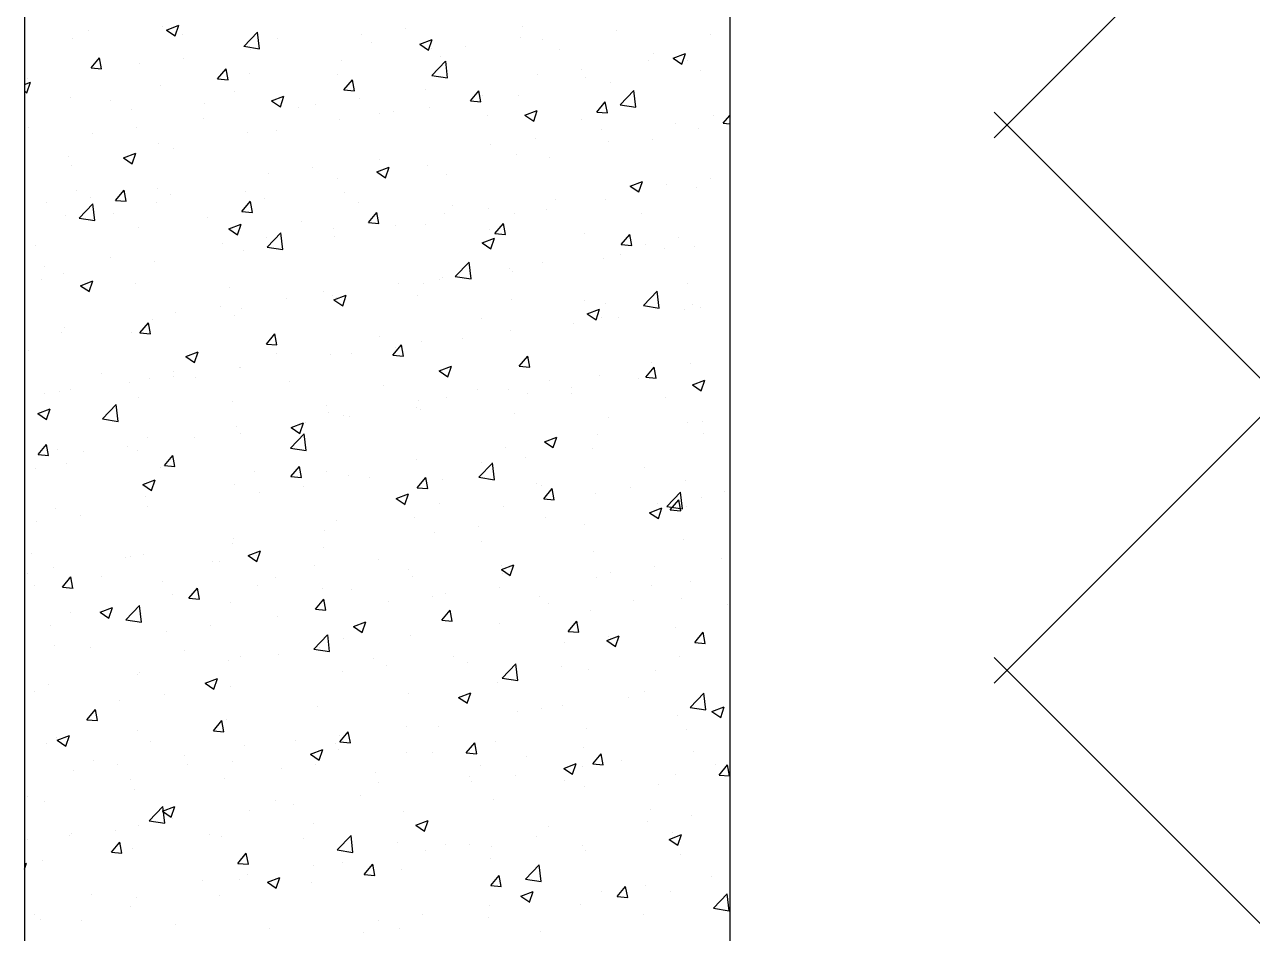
# Model space of a CAD drawing. Header units: millimetres. Extents: x 331487 to 517269, y 198509 to 399936.
# Drawn here: x 392220 to 392917, y 397883 to 398399 of the extents above; entities that cross this region are included whole.
import ezdxf

# ---------------------------------------------------------------- set-up
doc = ezdxf.new("R2010")
doc.units = ezdxf.units.MM
doc.header["$MEASUREMENT"] = 0
doc.linetypes.add('DASHED', pattern=[0.75, 0.5, -0.25])
doc.layers.add('9th_Sunk', color=251, linetype='DASHED', lineweight=5)
doc.layers.add('COLUMN', color=6, linetype='Continuous')

msp = doc.modelspace()

# ---------------------------------------------------------------- linework, layer by layer
at = {"layer": '9th_Sunk', "linetype": 'Continuous'}
for p, q in [((392770.13, 398334.29), (393972.32, 399536.48)), ((392770.13, 398024.93), (394169.55, 399424.34)), ((393086.79, 398032.23), (392770.13, 398348.89)), ((393550.83, 397258.83), (392770.13, 398039.53))]:
    msp.add_line(p, q, dxfattribs=at)
at = {"layer": 'COLUMN'}
for p, q in [((392220.13, 399936.48), (392220.13, 395451.48)), ((392620.13, 399536.48), (392620.13, 395051.48))]:
    msp.add_line(p, q, dxfattribs=at)
at = {"layer": 'COLUMN', "color": 2, "linetype": 'Continuous'}
for p, q in [((392300.56, 398395.46), (392307.57, 398398.14)), ((392305.54, 398392.1), (392307.56, 398398.14)), ((392256.61, 398395.4), (392256.61, 398395.4)), ((392298.59, 398397.41), (392298.59, 398397.41)), ((392300.56, 398395.46), (392305.54, 398392.1)), ((392309.99, 398393.15), (392309.99, 398393.15)), ((392344.5, 398386.19), (392352.29, 398394.31)), ((392353.41, 398384.83), (392352.31, 398394.33)), ((392411.21, 398392.81), (392411.21, 398392.81)), ((392436.25, 398396.11), (392436.25, 398396.11)), ((392501.67, 398391.47), (392501.67, 398391.47)), ((392502.43, 398397.56), (392502.43, 398397.56)), ((392555.82, 398395.3), (392555.82, 398395.3)), ((392609.2, 398393.05), (392609.2, 398393.05)), ((392247.24, 398390.37), (392247.24, 398390.37)), ((392344.52, 398386.21), (392353.41, 398384.83)), ((392348.06, 398384.5), (392348.06, 398384.5)), ((392363.37, 398390.89), (392363.37, 398390.89)), ((392416.75, 398388.64), (392416.75, 398388.64)), ((392444.28, 398387.45), (392451.28, 398390.14)), ((392444.28, 398387.45), (392449.25, 398384.09)), ((392449.25, 398384.09), (392451.28, 398390.13)), ((392451.16, 398385.06), (392451.16, 398385.06)), ((392470.14, 398386.38), (392470.14, 398386.38)), ((392514.2, 398390.33), (392514.2, 398390.33)), ((392257.86, 398374.03), (392262.68, 398379.77)), ((392263.84, 398373.5), (392262.68, 398379.77)), ((392310.19, 398379.51), (392310.19, 398379.51)), ((392399.82, 398378.02), (392399.82, 398378.02)), ((392451.23, 398369.64), (392459.01, 398377.76)), ((392455.88, 398380.32), (392455.88, 398380.32)), ((392460.13, 398368.28), (392459.03, 398377.77)), ((392523.52, 398384.13), (392523.52, 398384.13)), ((392573.88, 398378.25), (392573.88, 398378.25)), ((392576.9, 398381.87), (392576.9, 398381.87)), ((392587.99, 398379.44), (392594.99, 398382.13)), ((392587.99, 398379.44), (392592.96, 398376.08)), ((392592.96, 398376.08), (392594.99, 398382.12)), ((392596.48, 398378.39), (392596.48, 398378.39)), ((392257.86, 398374.03), (392263.84, 398373.51)), ((392285.15, 398376.22), (392285.15, 398376.22)), ((392329.59, 398367.75), (392334.41, 398373.5)), ((392335.56, 398367.22), (392334.41, 398373.49)), ((392347.88, 398370.53), (392347.88, 398370.53)), ((392397.56, 398370.31), (392397.56, 398370.31)), ((392536, 398373.27), (392536, 398373.27)), ((392603.74, 398372.72), (392603.74, 398372.72)), ((392220.13, 398364.58), (392223.54, 398365.89)), ((392221.51, 398359.85), (392223.54, 398365.89)), ((392222, 398367.9), (392222, 398367.9)), ((392297.37, 398364.12), (392297.37, 398364.12)), ((392329.59, 398367.75), (392335.57, 398367.23)), ((392401.32, 398361.48), (392406.14, 398367.22)), ((392407.29, 398360.95), (392406.13, 398367.22)), ((392451.24, 398369.66), (392460.13, 398368.28)), ((392510.97, 398369.97), (392510.97, 398369.97)), ((392538.16, 398368.38), (392538.16, 398368.38)), ((392552.4, 398365.67), (392552.4, 398365.67)), ((392220.13, 398360.78), (392221.52, 398359.85)), ((392246.03, 398357.08), (392246.03, 398357.08)), ((392339.24, 398360.3), (392339.24, 398360.3)), ((392360.25, 398355.19), (392367.26, 398357.88)), ((392365.23, 398351.84), (392367.25, 398357.88)), ((392401.32, 398361.48), (392407.29, 398360.95)), ((392409.94, 398356.67), (392409.94, 398356.67)), ((392447.81, 398361.66), (392447.81, 398361.66)), ((392473.04, 398355.2), (392477.86, 398360.95)), ((392479.02, 398354.67), (392477.86, 398360.94)), ((392479.84, 398358.37), (392479.84, 398358.37)), ((392500.46, 398358.18), (392500.46, 398358.18)), ((392557.95, 398353.09), (392565.74, 398361.21)), ((392566.86, 398351.72), (392565.75, 398361.22)), ((392269.01, 398355.75), (392269.01, 398355.75)), ((392280.92, 398350.29), (392280.92, 398350.29)), ((392322.39, 398353.49), (392322.39, 398353.49)), ((392360.26, 398355.19), (392365.23, 398351.84)), ((392375.77, 398351.24), (392375.77, 398351.24)), ((392384.91, 398353.37), (392384.91, 398353.37)), ((392449.95, 398351.78), (392449.95, 398351.78)), ((392473.04, 398355.2), (392479.02, 398354.68)), ((392503.97, 398347.19), (392510.97, 398349.87)), ((392508.94, 398343.83), (392510.97, 398349.87)), ((392544.77, 398348.93), (392549.59, 398354.67)), ((392550.74, 398348.4), (392549.59, 398354.67)), ((392557.96, 398353.1), (392566.86, 398351.72)), ((392321.75, 398345.06), (392321.75, 398345.06)), ((392398.6, 398344.73), (392398.6, 398344.73)), ((392421.52, 398348.36), (392421.52, 398348.36)), ((392429.16, 398348.98), (392429.16, 398348.98)), ((392482.54, 398346.73), (392482.54, 398346.73)), ((392503.97, 398347.19), (392508.94, 398343.83)), ((392535.92, 398344.47), (392535.92, 398344.47)), ((392544.77, 398348.93), (392550.74, 398348.4)), ((392610.72, 398347.13), (392610.72, 398347.13)), ((392616.49, 398342.65), (392620.13, 398346.99)), ((392616.49, 398342.65), (392620.13, 398342.33)), ((392222.6, 398340.28), (392222.6, 398340.28)), ((392258.85, 398336.78), (392258.85, 398336.78)), ((392283.88, 398340.07), (392283.88, 398340.07)), ((392346.67, 398337.24), (392346.67, 398337.24)), ((392363.2, 398338.35), (392363.2, 398338.35)), ((392547.57, 398338.81), (392547.57, 398338.81)), ((392589.3, 398342.22), (392589.3, 398342.22)), ((392602.53, 398339.43), (392602.53, 398339.43)), ((392296.16, 398330.83), (392296.16, 398330.83)), ((392484.66, 398330.53), (392484.66, 398330.53)), ((392509.7, 398333.82), (392509.7, 398333.82)), ((392551.18, 398332.39), (392551.18, 398332.39)), ((392576.35, 398333.38), (392576.35, 398333.38)), ((392244.81, 398323.79), (392244.81, 398323.79)), ((392276.23, 398322.94), (392283.23, 398325.63)), ((392276.23, 398322.94), (392281.21, 398319.59)), ((392281.2, 398319.58), (392283.23, 398325.63)), ((392304.88, 398328.34), (392304.88, 398328.34)), ((392421.51, 398322.21), (392421.51, 398322.21)), ((392499.24, 398324.89), (392499.24, 398324.89)), ((392518.03, 398323.37), (392518.03, 398323.37)), ((392246.57, 398318.33), (392246.57, 398318.33)), ((392383.63, 398317.23), (392383.63, 398317.23)), ((392419.95, 398314.93), (392426.95, 398317.62)), ((392419.95, 398314.93), (392424.92, 398311.58)), ((392424.92, 398311.58), (392426.94, 398317.62)), ((392448.73, 398318.49), (392448.73, 398318.49)), ((392358.6, 398313.93), (392358.6, 398313.93)), ((392397.39, 398311.44), (392397.39, 398311.44)), ((392459.71, 398313.36), (392459.71, 398313.36)), ((392563.66, 398306.92), (392570.66, 398309.61)), ((392568.63, 398303.57), (392570.66, 398309.61)), ((392584.42, 398307.68), (392584.42, 398307.68)), ((392609.45, 398310.98), (392609.45, 398310.98)), ((392249.54, 398304.65), (392249.54, 398304.65)), ((392257.57, 398300.63), (392257.57, 398300.63)), ((392271.74, 398298.81), (392276.56, 398304.55)), ((392277.71, 398298.28), (392276.56, 398304.55)), ((392295.45, 398305.62), (392295.45, 398305.62)), ((392302.92, 398302.4), (392302.92, 398302.4)), ((392345.45, 398303.95), (392345.45, 398303.95)), ((392401.39, 398303.35), (392401.39, 398303.35)), ((392563.66, 398306.92), (392568.63, 398303.57)), ((392601.31, 398306.14), (392601.31, 398306.14)), ((392232.54, 398297.34), (392232.54, 398297.34)), ((392251.04, 398288.78), (392258.82, 398296.9)), ((392259.94, 398287.42), (392258.84, 398296.91)), ((392271.74, 398298.81), (392277.72, 398298.29)), ((392294.94, 398297.55), (392294.94, 398297.55)), ((392343.46, 398292.53), (392348.29, 398298.28)), ((392349.44, 398292.01), (392348.28, 398298.27)), ((392356.3, 398300.14), (392356.3, 398300.14)), ((392409.68, 398297.88), (392409.68, 398297.88)), ((392463.07, 398295.63), (392463.07, 398295.63)), ((392483.39, 398294.38), (392483.39, 398294.38)), ((392521.26, 398299.37), (392521.26, 398299.37)), ((392549.97, 398299.1), (392549.97, 398299.1)), ((392243.6, 398290.5), (392243.6, 398290.5)), ((392251.05, 398288.8), (392259.94, 398287.42)), ((392270.62, 398291.22), (392270.62, 398291.22)), ((392324, 398288.96), (392324, 398288.96)), ((392343.08, 398293.34), (392343.08, 398293.34)), ((392343.46, 398292.53), (392349.44, 398292.01)), ((392377.39, 398286.71), (392377.39, 398286.71)), ((392415.19, 398286.26), (392420.01, 398292)), ((392421.17, 398285.73), (392420.01, 398292)), ((392458.36, 398291.09), (392458.36, 398291.09)), ((392498.03, 398291.6), (392498.03, 398291.6)), ((392516.45, 398293.37), (392516.45, 398293.37)), ((392569.83, 398291.12), (392569.83, 398291.12)), ((392284.76, 398283.33), (392284.76, 398283.33)), ((392335.92, 398282.68), (392342.93, 398285.37)), ((392335.92, 398282.68), (392340.9, 398279.32)), ((392340.89, 398279.32), (392342.92, 398285.37)), ((392357.76, 398272.23), (392365.55, 398280.35)), ((392366.67, 398270.86), (392365.56, 398280.36)), ((392395.2, 398282.77), (392395.2, 398282.77)), ((392415.19, 398286.26), (392421.17, 398285.74)), ((392430.77, 398284.45), (392430.77, 398284.45)), ((392447.52, 398285.2), (392447.52, 398285.2)), ((392484.15, 398282.2), (392484.15, 398282.2)), ((392486.92, 398279.98), (392491.74, 398285.73)), ((392486.92, 398279.98), (392492.89, 398279.46)), ((392492.89, 398279.45), (392491.74, 398285.72)), ((392537.53, 398279.94), (392537.53, 398279.94)), ((392226.44, 398273.32), (392226.44, 398273.32)), ((392332.29, 398274.49), (392332.29, 398274.49)), ((392357.33, 398277.79), (392357.33, 398277.79)), ((392396.17, 398278.16), (392396.17, 398278.16)), ((392479.64, 398274.67), (392486.64, 398277.36)), ((392479.64, 398274.67), (392484.61, 398271.32)), ((392484.61, 398271.31), (392486.64, 398277.36)), ((392558.64, 398273.71), (392563.46, 398279.45)), ((392558.64, 398273.71), (392564.62, 398273.19)), ((392564.62, 398273.18), (392563.46, 398279.45)), ((392572.22, 398273.72), (392572.22, 398273.72)), ((392590.92, 398277.69), (392590.92, 398277.69)), ((392600.09, 398272.85), (392600.09, 398272.85)), ((392269.14, 398266.18), (392269.14, 398266.18)), ((392344.23, 398270.66), (392344.23, 398270.66)), ((392357.77, 398272.24), (392366.67, 398270.86)), ((392548.75, 398265.81), (392548.75, 398265.81)), ((392558.11, 398268.24), (392558.11, 398268.24)), ((392583.14, 398271.54), (392583.14, 398271.54)), ((392231.27, 398261.19), (392231.27, 398261.19)), ((392293.72, 398264.26), (392293.72, 398264.26)), ((392464.48, 398255.68), (392472.27, 398263.79)), ((392473.39, 398254.31), (392472.29, 398263.81)), ((392494.96, 398259.93), (392494.96, 398259.93)), ((392513.9, 398263.71), (392513.9, 398263.71)), ((392229.64, 398253.82), (392229.64, 398253.82)), ((392242.38, 398257.22), (392242.38, 398257.22)), ((392251.9, 398250.43), (392258.9, 398253.11)), ((392256.87, 398247.07), (392258.9, 398253.11)), ((392446.3, 398251.91), (392446.3, 398251.91)), ((392455.58, 398253.69), (392455.58, 398253.69)), ((392457.08, 398254.94), (392457.08, 398254.94)), ((392464.5, 398255.69), (392473.39, 398254.31)), ((392496.81, 398258.31), (392496.81, 398258.31)), ((392251.9, 398250.43), (392256.88, 398247.07)), ((392283.02, 398251.56), (392283.02, 398251.56)), ((392336.41, 398249.31), (392336.41, 398249.31)), ((392389.79, 398247.05), (392389.79, 398247.05)), ((392395.61, 398242.42), (392402.62, 398245.11)), ((392400.59, 398239.06), (392402.61, 398245.1)), ((392432.05, 398251.65), (392432.05, 398251.65)), ((392571.21, 398239.12), (392579, 398247.24)), ((392580.12, 398237.76), (392579.01, 398247.26)), ((392596.18, 398251.76), (392596.18, 398251.76)), ((392331.02, 398238.35), (392331.02, 398238.35)), ((392368.89, 398243.33), (392368.89, 398243.33)), ((392394.96, 398244.87), (392394.96, 398244.87)), ((392395.61, 398242.42), (392400.59, 398239.06)), ((392397.27, 398243.68), (392397.27, 398243.68)), ((392443.17, 398244.8), (392443.17, 398244.8)), ((392496.55, 398242.54), (392496.55, 398242.54)), ((392537.86, 398241.75), (392537.86, 398241.75)), ((392549.94, 398240.29), (392549.94, 398240.29)), ((392571.22, 398239.14), (392580.12, 398237.76)), ((392598.88, 398239.56), (392598.88, 398239.56)), ((392603.32, 398238.03), (392603.32, 398238.03)), ((392292.51, 398230.97), (392292.51, 398230.97)), ((392305.99, 398235.05), (392305.99, 398235.05)), ((392338.95, 398233.67), (392338.95, 398233.67)), ((392343.02, 398237.37), (392343.02, 398237.37)), ((392479.55, 398231.74), (392479.55, 398231.74)), ((392539.33, 398234.41), (392546.33, 398237.1)), ((392539.33, 398234.41), (392544.3, 398231.05)), ((392544.3, 398231.05), (392546.33, 398237.09)), ((392547.53, 398232.52), (392547.53, 398232.52)), ((392556.84, 398232.1), (392556.84, 398232.1)), ((392594.71, 398237.08), (392594.71, 398237.08)), ((392242.83, 398226.74), (392242.83, 398226.74)), ((392285.61, 398223.59), (392290.43, 398229.33)), ((392291.59, 398223.06), (392290.43, 398229.33)), ((392495.59, 398225.02), (392495.59, 398225.02)), ((392531.8, 398228.8), (392531.8, 398228.8)), ((392241.16, 398223.93), (392241.16, 398223.93)), ((392280.63, 398223.66), (392280.63, 398223.66)), ((392285.61, 398223.59), (392291.59, 398223.07)), ((392357.34, 398217.31), (392362.16, 398223.06)), ((392357.34, 398217.31), (392363.32, 398216.79)), ((392363.32, 398216.79), (392362.16, 398223.05)), ((392421.23, 398221.73), (392421.23, 398221.73)), ((392445.08, 398218.62), (392445.08, 398218.62)), ((392468.65, 398220.49), (392468.65, 398220.49)), ((392222.31, 398213.65), (392222.31, 398213.65)), ((392311.59, 398210.16), (392318.59, 398212.85)), ((392311.59, 398210.16), (392316.57, 398206.81)), ((392316.56, 398206.81), (392318.59, 398212.85)), ((392362.91, 398211.72), (392362.91, 398211.72)), ((392393.74, 398211.58), (392393.74, 398211.58)), ((392405.74, 398212.21), (392405.74, 398212.21)), ((392429.07, 398211.04), (392433.89, 398216.78)), ((392429.07, 398211.04), (392435.04, 398210.52)), ((392430.78, 398215.5), (392430.78, 398215.5)), ((392435.04, 398210.51), (392433.88, 398216.78)), ((392500.79, 398204.76), (392505.61, 398210.51)), ((392506.77, 398204.24), (392505.61, 398210.5)), ((392341.8, 398204.08), (392341.8, 398204.08)), ((392342.59, 398203.89), (392342.59, 398203.89)), ((392455.3, 398202.16), (392462.31, 398204.84)), ((392460.28, 398198.8), (392462.3, 398204.84)), ((392500.79, 398204.76), (392506.77, 398204.24)), ((392572.52, 398198.49), (392577.34, 398204.23)), ((392576.06, 398206.75), (392576.06, 398206.75)), ((392578.49, 398197.96), (392577.34, 398204.23)), ((392597.66, 398206.27), (392597.66, 398206.27)), ((392263.55, 398200.46), (392263.55, 398200.46)), ((392291.29, 398197.68), (392291.29, 398197.68)), ((392304.59, 398201.71), (392304.59, 398201.71)), ((392304.71, 398198.9), (392304.71, 398198.9)), ((392316.93, 398198.21), (392316.93, 398198.21)), ((392455.3, 398202.16), (392460.28, 398198.8)), ((392517.74, 398196.74), (392517.74, 398196.74)), ((392546.32, 398199.23), (392546.32, 398199.23)), ((392568.4, 398197.64), (392568.4, 398197.64)), ((392572.52, 398198.49), (392578.49, 398197.97)), ((392599.02, 398194.15), (392606.02, 398196.83)), ((392603.99, 398190.79), (392606.02, 398196.83)), ((392231.25, 398189.29), (392231.25, 398189.29)), ((392239.95, 398190.64), (392239.95, 398190.64)), ((392246.27, 398191.7), (392246.27, 398191.7)), ((392279.68, 398195.61), (392279.68, 398195.61)), ((392370.31, 398195.95), (392370.31, 398195.95)), ((392423.7, 398193.7), (392423.7, 398193.7)), ((392477.08, 398191.44), (392477.08, 398191.44)), ((392494.38, 398191.73), (392494.38, 398191.73)), ((392505.5, 398189.36), (392505.5, 398189.36)), ((392530.46, 398189.19), (392530.46, 398189.19)), ((392530.53, 398192.66), (392530.53, 398192.66)), ((392599.02, 398194.15), (392603.99, 398190.79)), ((392264.29, 398174.82), (392272.08, 398182.93)), ((392273.2, 398173.45), (392272.1, 398182.95)), ((392284.64, 398187.03), (392284.64, 398187.03)), ((392338.02, 398184.78), (392338.02, 398184.78)), ((392391.4, 398182.52), (392391.4, 398182.52)), ((392443.87, 398185.33), (392443.87, 398185.33)), ((392459.42, 398186.73), (392459.42, 398186.73)), ((392583.84, 398186.93), (392583.84, 398186.93)), ((392227.57, 398177.91), (392234.57, 398180.6)), ((392227.57, 398177.91), (392232.54, 398174.56)), ((392232.54, 398174.55), (392234.57, 398180.6)), ((392392.52, 398178.29), (392392.52, 398178.29)), ((392401.1, 398176.72), (392401.1, 398176.72)), ((392404.47, 398176.06), (392404.47, 398176.06)), ((392442.34, 398181.05), (392442.34, 398181.05)), ((392444.78, 398180.27), (392444.78, 398180.27)), ((392498.16, 398178.01), (392498.16, 398178.01)), ((392551.55, 398175.75), (392551.55, 398175.75)), ((392264.31, 398174.83), (392273.2, 398173.45)), ((392340.59, 398170.79), (392340.59, 398170.79)), ((392371.28, 398169.9), (392378.28, 398172.59)), ((392371.28, 398169.9), (392376.26, 398166.55)), ((392376.25, 398166.55), (392378.28, 398172.59)), ((392379.43, 398172.76), (392379.43, 398172.76)), ((392596.45, 398172.98), (392596.45, 398172.98)), ((392604.93, 398173.5), (392604.93, 398173.5)), ((392290.08, 398164.39), (392290.08, 398164.39)), ((392316.28, 398164.45), (392316.28, 398164.45)), ((392342.78, 398166.71), (392342.78, 398166.71)), ((392371.02, 398158.26), (392378.81, 398166.38)), ((392379.93, 398156.9), (392378.82, 398166.4)), ((392515, 398161.89), (392522, 398164.58)), ((392515, 398161.89), (392519.97, 398158.54)), ((392519.97, 398158.54), (392521.99, 398164.58)), ((392545.1, 398165.94), (392545.1, 398165.94)), ((392605.25, 398166.52), (392605.25, 398166.52)), ((392227.76, 398154.65), (392232.58, 398160.39)), ((392227.76, 398154.65), (392233.74, 398154.12)), ((392233.74, 398154.12), (392232.58, 398160.39)), ((392238.73, 398157.35), (392238.73, 398157.35)), ((392253.37, 398156.17), (392253.37, 398156.17)), ((392278.41, 398159.46), (392278.41, 398159.46)), ((392284.46, 398156.7), (392284.46, 398156.7)), ((392371.03, 398158.28), (392379.93, 398156.9)), ((392493.16, 398158.44), (392493.16, 398158.44)), ((392542.1, 398158.2), (392542.1, 398158.2)), ((392243.66, 398149.63), (392243.66, 398149.63)), ((392297.04, 398147.38), (392297.04, 398147.38)), ((392299.49, 398148.37), (392304.31, 398154.12)), ((392299.49, 398148.37), (392305.47, 398147.85)), ((392305.46, 398147.84), (392304.31, 398154.11)), ((392371.21, 398142.1), (392376.04, 398147.84)), ((392377.19, 398141.57), (392376.03, 398147.83)), ((392442.65, 398152.04), (392442.65, 398152.04)), ((392477.74, 398141.71), (392485.53, 398149.83)), ((392479.19, 398149.92), (392479.19, 398149.92)), ((392486.65, 398140.35), (392485.55, 398149.85)), ((392504.22, 398153.22), (392504.22, 398153.22)), ((392226.14, 398146.69), (392226.14, 398146.69)), ((392350.42, 398145.12), (392350.42, 398145.12)), ((392371.21, 398142.1), (392377.19, 398141.57)), ((392391.31, 398145), (392391.31, 398145)), ((392403.8, 398142.87), (392403.8, 398142.87)), ((392416.04, 398141.6), (392416.04, 398141.6)), ((392442.94, 398135.82), (392447.76, 398141.57)), ((392448.92, 398135.29), (392447.76, 398141.56)), ((392457.18, 398140.61), (392457.18, 398140.61)), ((392477.76, 398141.73), (392486.65, 398140.35)), ((392571.93, 398147.09), (392571.93, 398147.09)), ((392287.26, 398137.65), (392294.26, 398140.34)), ((392287.26, 398137.65), (392292.23, 398134.29)), ((392292.23, 398134.29), (392294.26, 398140.34)), ((392339.37, 398137.5), (392339.37, 398137.5)), ((392378.16, 398136.62), (392378.16, 398136.62)), ((392442.94, 398135.82), (392448.92, 398135.3)), ((392510.57, 398138.36), (392510.57, 398138.36)), ((392513.61, 398137.08), (392513.61, 398137.08)), ((392514.67, 398129.54), (392519.49, 398135.29)), ((392520.64, 398129.02), (392519.49, 398135.28)), ((392563.95, 398136.1), (392563.95, 398136.1)), ((392595.23, 398139.69), (392595.23, 398139.69)), ((392617.33, 398133.85), (392617.33, 398133.85)), ((392288.86, 398131.1), (392288.86, 398131.1)), ((392353.13, 398133.32), (392353.13, 398133.32)), ((392430.97, 398129.64), (392437.98, 398132.33)), ((392430.97, 398129.64), (392435.95, 398126.29)), ((392435.94, 398126.28), (392437.97, 398132.33)), ((392455.29, 398127.07), (392455.29, 398127.07)), ((392514.67, 398129.54), (392520.64, 398129.02)), ((392543.89, 398132.65), (392543.89, 398132.65)), ((392578.95, 398127.07), (392578.95, 398127.07)), ((392584.47, 398125.16), (392592.25, 398133.28)), ((392586.39, 398123.27), (392591.21, 398129.01)), ((392592.37, 398122.74), (392591.21, 398129.01)), ((392593.37, 398123.8), (392592.27, 398133.29)), ((392603.98, 398130.37), (392603.98, 398130.37)), ((392237.52, 398124.06), (392237.52, 398124.06)), ((392252.1, 398120.02), (392252.1, 398120.02)), ((392289.97, 398125.01), (392289.97, 398125.01)), ((392491.95, 398125.15), (392491.95, 398125.15)), ((392574.69, 398121.63), (392581.69, 398124.32)), ((392574.69, 398121.63), (392579.66, 398118.28)), ((392579.66, 398118.28), (392581.69, 398124.32)), ((392584.48, 398125.18), (392593.37, 398123.8)), ((392586.39, 398123.27), (392592.37, 398122.75)), ((392595.89, 398125.13), (392595.89, 398125.13)), ((392227.07, 398116.73), (392227.07, 398116.73)), ((392396.97, 398117.05), (392396.97, 398117.05)), ((392441.44, 398118.75), (392441.44, 398118.75)), ((392477.92, 398113.77), (392477.92, 398113.77)), ((392515.79, 398118.76), (392515.79, 398118.76)), ((392537.57, 398115.12), (392537.57, 398115.12)), ((392338.65, 398107.04), (392338.65, 398107.04)), ((392390.09, 398111.71), (392390.09, 398111.71)), ((392452.88, 398110.48), (392452.88, 398110.48)), ((392594.01, 398106.4), (392594.01, 398106.4)), ((392338.15, 398104.21), (392338.15, 398104.21)), ((392346.95, 398097.39), (392353.95, 398100.08)), ((392351.92, 398094.03), (392353.95, 398100.07)), ((392389.73, 398102.16), (392389.73, 398102.16)), ((392479.25, 398105.11), (392479.25, 398105.11)), ((392542.67, 398099.36), (392542.67, 398099.36)), ((392224.18, 398098.53), (392224.18, 398098.53)), ((392277.56, 398096.28), (392277.56, 398096.28)), ((392280.33, 398097.03), (392280.33, 398097.03)), ((392287.64, 398097.81), (392287.64, 398097.81)), ((392326.82, 398093.88), (392326.82, 398093.88)), ((392330.95, 398094.02), (392330.95, 398094.02)), ((392346.95, 398097.39), (392351.93, 398094.03)), ((392351.85, 398097.18), (392351.85, 398097.18)), ((392384.33, 398091.77), (392384.33, 398091.77)), ((392420.93, 398095.1), (392420.93, 398095.1)), ((392490.66, 398089.38), (392497.67, 398092.07)), ((392490.73, 398091.86), (392490.73, 398091.86)), ((392495.64, 398086.02), (392497.66, 398092.06)), ((392615.55, 398095.92), (392615.55, 398095.92)), ((392222.01, 398087.02), (392222.01, 398087.02)), ((392236.3, 398090.77), (392236.3, 398090.77)), ((392241.64, 398079.43), (392246.46, 398085.17)), ((392245.27, 398085.1), (392245.27, 398085.1)), ((392247.61, 398078.9), (392246.46, 398085.17)), ((392263.67, 398085.57), (392263.67, 398085.57)), ((392362.61, 398085.09), (392362.61, 398085.09)), ((392437.71, 398089.51), (392437.71, 398089.51)), ((392440.22, 398085.46), (392440.22, 398085.46)), ((392490.66, 398089.38), (392495.64, 398086.02)), ((392491.09, 398087.26), (392491.09, 398087.26)), ((392544.48, 398085), (392544.48, 398085)), ((392552.64, 398087.63), (392552.64, 398087.63)), ((392577.67, 398090.93), (392577.67, 398090.93)), ((392225.79, 398080.58), (392225.79, 398080.58)), ((392241.64, 398079.43), (392247.62, 398078.9)), ((392298.65, 398082.85), (392298.65, 398082.85)), ((392313.36, 398073.15), (392318.18, 398078.9)), ((392319.34, 398072.62), (392318.18, 398078.89)), ((392352.03, 398080.59), (392352.03, 398080.59)), ((392388.88, 398078.42), (392388.88, 398078.42)), ((392405.41, 398078.34), (392405.41, 398078.34)), ((392489.48, 398079.32), (392489.48, 398079.32)), ((392575.76, 398080.12), (392575.76, 398080.12)), ((392597.86, 398082.75), (392597.86, 398082.75)), ((392304.3, 398075.08), (392304.3, 398075.08)), ((392313.36, 398073.15), (392319.34, 398072.63)), ((392336.94, 398070.92), (392336.94, 398070.92)), ((392385.09, 398066.88), (392389.91, 398072.62)), ((392391.07, 398066.35), (392389.91, 398072.62)), ((392426.58, 398071.04), (392426.58, 398071.04)), ((392451.61, 398074.33), (392451.61, 398074.33)), ((392458.8, 398076.08), (392458.8, 398076.08)), ((392512.18, 398073.82), (392512.18, 398073.82)), ((392565.56, 398071.57), (392565.56, 398071.57)), ((392592.8, 398073.11), (392592.8, 398073.11)), ((392245.98, 398065.07), (392245.98, 398065.07)), ((392262.93, 398065.13), (392269.93, 398067.82)), ((392262.93, 398065.13), (392267.9, 398061.78)), ((392267.9, 398061.78), (392269.93, 398067.82)), ((392277.55, 398060.85), (392285.34, 398068.97)), ((392286.46, 398059.49), (392285.36, 398068.99)), ((392286.43, 398064.52), (392286.43, 398064.52)), ((392385.09, 398066.88), (392391.07, 398066.35)), ((392456.82, 398060.6), (392461.64, 398066.35)), ((392462.79, 398060.07), (392461.64, 398066.34)), ((392517.44, 398070.11), (392517.44, 398070.11)), ((392541.45, 398066.07), (392541.45, 398066.07)), ((392618.94, 398069.31), (392618.94, 398069.31)), ((392235.08, 398057.48), (392235.08, 398057.48)), ((392277.57, 398060.87), (392286.46, 398059.49)), ((392325.55, 398057.74), (392325.55, 398057.74)), ((392363.42, 398062.72), (392363.42, 398062.72)), ((392406.64, 398057.13), (392413.64, 398059.81)), ((392406.64, 398057.13), (392411.62, 398053.77)), ((392411.61, 398053.77), (392413.64, 398059.81)), ((392456.82, 398060.6), (392462.79, 398060.08)), ((392459.12, 398060.1), (392459.12, 398060.1)), ((392489.51, 398058.57), (392489.51, 398058.57)), ((392528.54, 398054.33), (392533.36, 398060.07)), ((392534.52, 398053.8), (392533.36, 398060.07)), ((392300.51, 398054.44), (392300.51, 398054.44)), ((392384.28, 398044.3), (392392.06, 398052.42)), ((392393.18, 398042.94), (392392.08, 398052.43)), ((392400.8, 398050.09), (392400.8, 398050.09)), ((392439, 398052.17), (392439, 398052.17)), ((392528.54, 398054.33), (392534.52, 398053.8)), ((392550.35, 398049.12), (392557.36, 398051.8)), ((392551.37, 398051.49), (392551.37, 398051.49)), ((392555.33, 398045.76), (392557.35, 398051.8)), ((392589.24, 398056.47), (392589.24, 398056.47)), ((392600.27, 398048.05), (392605.09, 398053.8)), ((392606.24, 398047.52), (392605.09, 398053.79)), ((392237.36, 398046.13), (392237.36, 398046.13)), ((392257.67, 398045.45), (392257.67, 398045.45)), ((392311.05, 398043.19), (392311.05, 398043.19)), ((392384.29, 398044.32), (392393.18, 398042.94)), ((392387.66, 398045.13), (392387.66, 398045.13)), ((392526.33, 398048.19), (392526.33, 398048.19)), ((392550.35, 398049.12), (392555.33, 398045.76)), ((392600.27, 398048.05), (392606.25, 398047.53)), ((392335.72, 398037.63), (392335.72, 398037.63)), ((392342.49, 398040.08), (392342.49, 398040.08)), ((392364.43, 398040.94), (392364.43, 398040.94)), ((392417.82, 398038.68), (392417.82, 398038.68)), ((392463.18, 398039.88), (392463.18, 398039.88)), ((392471.2, 398036.43), (392471.2, 398036.43)), ((392591.58, 398039.82), (392591.58, 398039.82)), ((392284.17, 398030.07), (392284.17, 398030.07)), ((392285.21, 398031.23), (392285.21, 398031.23)), ((392400.27, 398031.6), (392400.27, 398031.6)), ((392425.3, 398034.89), (392425.3, 398034.89)), ((392491, 398027.75), (392498.79, 398035.87)), ((392499.91, 398026.39), (392498.8, 398035.88)), ((392524.58, 398034.17), (392524.58, 398034.17)), ((392540.24, 398032.78), (392540.24, 398032.78)), ((392577.96, 398031.92), (392577.96, 398031.92)), ((392233.87, 398024.19), (392233.87, 398024.19)), ((392322.62, 398024.87), (392329.62, 398027.56)), ((392322.62, 398024.87), (392327.59, 398021.52)), ((392327.59, 398021.52), (392329.62, 398027.56)), ((392337.11, 398023.28), (392337.11, 398023.28)), ((392488.3, 398025.28), (392488.3, 398025.28)), ((392491.01, 398027.76), (392499.91, 398026.39)), ((392225.85, 398020.06), (392225.85, 398020.06)), ((392299.24, 398018.3), (392299.24, 398018.3)), ((392437.79, 398018.88), (392437.79, 398018.88)), ((392466.33, 398016.86), (392473.33, 398019.55)), ((392466.33, 398016.86), (392471.31, 398013.51)), ((392471.3, 398013.51), (392473.33, 398019.55)), ((392562.93, 398017.03), (392562.93, 398017.03)), ((392571.63, 398020.46), (392571.63, 398020.46)), ((392597.72, 398011.2), (392605.51, 398019.31)), ((392606.63, 398009.83), (392605.53, 398019.33)), ((392255.51, 398004.21), (392260.33, 398009.95)), ((392261.49, 398003.68), (392260.33, 398009.95)), ((392274.21, 398015), (392274.21, 398015)), ((392386.44, 398011.84), (392386.44, 398011.84)), ((392500.02, 398008.75), (392500.02, 398008.75)), ((392513.31, 398010.45), (392513.31, 398010.45)), ((392525.06, 398012.05), (392525.06, 398012.05)), ((392597.74, 398011.21), (392606.63, 398009.83)), ((392610.05, 398008.85), (392617.05, 398011.54)), ((392610.05, 398008.85), (392615.02, 398005.5)), ((392615.02, 398005.5), (392617.04, 398011.54)), ((392255.51, 398004.21), (392261.49, 398003.68)), ((392327.24, 397997.93), (392332.06, 398003.68)), ((392333.21, 397997.4), (392332.06, 398003.67)), ((392334.51, 398004.34), (392334.51, 398004.34)), ((392590.37, 398006.53), (392590.37, 398006.53)), ((392238.2, 397994.35), (392238.2, 397994.35)), ((392238.6, 397992.62), (392245.6, 397995.31)), ((392243.57, 397989.26), (392245.6, 397995.31)), ((392284, 397997.94), (392284, 397997.94)), ((392327.24, 397997.93), (392333.22, 397997.41)), ((392398.96, 397991.66), (392403.79, 397997.4)), ((392399, 397995.45), (392399, 397995.45)), ((392404.94, 397991.13), (392403.78, 397997.4)), ((392436.87, 398000.44), (392436.87, 398000.44)), ((392454.99, 398000.44), (392454.99, 398000.44)), ((392539.02, 397999.49), (392539.02, 397999.49)), ((392595.59, 397998.5), (392595.59, 397998.5)), ((392232.65, 397990.9), (392232.65, 397990.9)), ((392238.6, 397992.62), (392243.57, 397989.26)), ((392291.58, 397992.09), (392291.58, 397992.09)), ((392344.96, 397989.84), (392344.96, 397989.84)), ((392373.96, 397992.15), (392373.96, 397992.15)), ((392382.31, 397984.61), (392389.31, 397987.3)), ((392387.28, 397981.25), (392389.31, 397987.3)), ((392396.68, 397990.43), (392396.68, 397990.43)), ((392398.34, 397987.58), (392398.34, 397987.58)), ((392398.97, 397991.66), (392404.94, 397991.13)), ((392470.69, 397985.38), (392475.51, 397991.13)), ((392476.67, 397984.85), (392475.51, 397991.12)), ((392487.08, 397991.99), (392487.08, 397991.99)), ((392537.27, 397988.49), (392537.27, 397988.49)), ((392259.28, 397980.92), (392259.28, 397980.92)), ((392310.81, 397983.84), (392310.81, 397983.84)), ((392338.36, 397980.42), (392338.36, 397980.42)), ((392382.31, 397984.61), (392387.28, 397981.26)), ((392436.57, 397985.59), (392436.57, 397985.59)), ((392451.72, 397985.33), (392451.72, 397985.33)), ((392470.69, 397985.38), (392476.67, 397984.86)), ((392505.11, 397983.07), (392505.11, 397983.07)), ((392542.42, 397979.11), (392547.24, 397984.85)), ((392548.39, 397978.58), (392547.24, 397984.85)), ((392558.49, 397980.82), (392558.49, 397980.82)), ((392599.78, 397985.91), (392599.78, 397985.91)), ((392247.9, 397975.56), (392247.9, 397975.56)), ((392272.93, 397978.85), (392272.93, 397978.85)), ((392312.66, 397978.66), (392312.66, 397978.66)), ((392366.04, 397976.4), (392366.04, 397976.4)), ((392385.23, 397978.55), (392385.23, 397978.55)), ((392419.43, 397974.15), (392419.43, 397974.15)), ((392478.96, 397978.48), (392478.96, 397978.48)), ((392526.02, 397976.6), (392533.02, 397979.29)), ((392526.02, 397976.6), (392531, 397973.25)), ((392530.99, 397973.24), (392533.02, 397979.29)), ((392536.62, 397977.59), (392536.62, 397977.59)), ((392542.42, 397979.11), (392548.39, 397978.58)), ((392589.15, 397973.24), (392589.15, 397973.24)), ((392611.87, 397978.56), (392611.87, 397978.56)), ((392614.14, 397972.83), (392618.96, 397978.58)), ((392620.12, 397972.3), (392618.96, 397978.57)), ((392280.04, 397970.4), (392280.04, 397970.4)), ((392333.29, 397971.05), (392333.29, 397971.05)), ((392420.64, 397968.47), (392420.64, 397968.47)), ((392472.81, 397971.89), (392472.81, 397971.89)), ((392473.72, 397969.31), (392473.72, 397969.31)), ((392498.75, 397972.61), (392498.75, 397972.61)), ((392526.19, 397969.64), (392526.19, 397969.64)), ((392579.57, 397967.38), (392579.57, 397967.38)), ((392614.14, 397972.83), (392620.12, 397972.31)), ((392221.72, 397960.39), (392221.72, 397960.39)), ((392282.78, 397964.65), (392282.78, 397964.65)), ((392410.56, 397961), (392410.56, 397961)), ((392537.81, 397966.2), (392537.81, 397966.2)), ((392231.44, 397957.61), (392231.44, 397957.61)), ((392290.81, 397946.89), (392298.6, 397955.01)), ((392298.29, 397952.36), (392305.29, 397955.05)), ((392298.29, 397952.36), (392303.26, 397949)), ((392299.72, 397945.53), (392298.61, 397955.02)), ((392303.26, 397949), (392305.29, 397955.04)), ((392347.66, 397952.71), (392347.66, 397952.71)), ((392362.32, 397958.46), (392362.32, 397958.46)), ((392372.69, 397956.01), (392372.69, 397956.01)), ((392485.87, 397958.7), (392485.87, 397958.7)), ((392575.47, 397953.49), (392575.47, 397953.49)), ((392290.82, 397946.9), (392299.72, 397945.53)), ((392304, 397948.45), (392304, 397948.45)), ((392435.36, 397952.3), (392435.36, 397952.3)), ((392442, 397944.35), (392449, 397947.04)), ((392446.97, 397940.99), (392449, 397947.03)), ((392573.47, 397946.47), (392573.47, 397946.47)), ((392598.51, 397949.76), (392598.51, 397949.76)), ((392245.68, 397938.44), (392245.68, 397938.44)), ((392246.63, 397939.41), (392246.63, 397939.41)), ((392271.68, 397941.26), (392271.68, 397941.26)), ((392284.5, 397944.4), (392284.5, 397944.4)), ((392325.06, 397939.01), (392325.06, 397939.01)), ((392384.01, 397945.26), (392384.01, 397945.26)), ((392397.53, 397930.34), (392405.32, 397938.45)), ((392406.44, 397928.97), (392405.34, 397938.47)), ((392442, 397944.35), (392446.98, 397940.99)), ((392517.15, 397943.48), (392517.15, 397943.48)), ((392585.71, 397936.34), (392592.72, 397939.03)), ((392587.93, 397939.95), (392587.93, 397939.95)), ((392590.69, 397932.98), (392592.71, 397939.03)), ((392221.59, 397936.12), (392221.59, 397936.12)), ((392269.39, 397928.99), (392274.21, 397934.73)), ((392275.36, 397928.46), (392274.21, 397934.73)), ((392332.07, 397937.76), (392332.07, 397937.76)), ((392378.45, 397936.75), (392378.45, 397936.75)), ((392431.83, 397934.5), (392431.83, 397934.5)), ((392458.83, 397933.47), (392458.83, 397933.47)), ((392472.44, 397933.16), (392472.44, 397933.16)), ((392485.21, 397932.24), (392485.21, 397932.24)), ((392510.32, 397938.15), (392510.32, 397938.15)), ((392536.59, 397932.91), (392536.59, 397932.91)), ((392585.71, 397936.34), (392590.69, 397932.98)), ((392269.39, 397928.99), (392275.37, 397928.47)), ((392281.56, 397931.36), (392281.56, 397931.36)), ((392341.11, 397922.71), (392345.93, 397928.46)), ((392347.09, 397922.18), (392345.93, 397928.45)), ((392397.55, 397930.35), (392406.44, 397928.97)), ((392447.41, 397929.87), (392447.41, 397929.87)), ((392484.65, 397925.42), (392484.65, 397925.42)), ((392538.59, 397929.98), (392538.59, 397929.98)), ((392591.98, 397927.73), (392591.98, 397927.73)), ((392220.13, 397922.36), (392221.27, 397922.79)), ((392220.13, 397919.42), (392221.26, 397922.79)), ((392230.22, 397924.32), (392230.22, 397924.32)), ((392341.11, 397922.71), (392347.09, 397922.19)), ((392384.26, 397921.55), (392384.26, 397921.55)), ((392400.51, 397923.46), (392400.51, 397923.46)), ((392412.84, 397916.44), (392417.66, 397922.18)), ((392418.82, 397915.91), (392417.66, 397922.18)), ((392434.14, 397919.01), (392434.14, 397919.01)), ((392504.26, 397913.79), (392512.05, 397921.9)), ((392513.17, 397912.42), (392512.06, 397921.92)), ((392321.35, 397913.27), (392321.35, 397913.27)), ((392342.19, 397913.45), (392342.19, 397913.45)), ((392346.38, 397916.57), (392346.38, 397916.57)), ((392357.98, 397912.1), (392364.98, 397914.78)), ((392357.98, 397912.1), (392362.95, 397908.74)), ((392362.95, 397908.74), (392364.98, 397914.78)), ((392382.8, 397911.97), (392382.8, 397911.97)), ((392412.84, 397916.44), (392418.82, 397915.91)), ((392484.57, 397910.16), (392489.39, 397915.91)), ((392490.54, 397909.63), (392489.39, 397915.9)), ((392504.27, 397913.8), (392513.17, 397912.42)), ((392610.07, 397915.31), (392610.07, 397915.31)), ((392258.19, 397904.96), (392258.19, 397904.96)), ((392330.86, 397904.47), (392330.86, 397904.47)), ((392484.57, 397910.16), (392490.54, 397909.64)), ((392501.69, 397904.09), (392508.69, 397906.77)), ((392501.69, 397904.09), (392506.67, 397900.73)), ((392506.66, 397900.73), (392508.69, 397906.77)), ((392547.17, 397907.02), (392547.17, 397907.02)), ((392556.29, 397903.89), (392561.11, 397909.63)), ((392556.29, 397903.89), (392562.27, 397903.36)), ((392562.27, 397903.36), (392561.11, 397909.63)), ((392572.2, 397910.32), (392572.2, 397910.32)), ((392586.72, 397906.66), (392586.72, 397906.66)), ((392610.98, 397897.23), (392618.77, 397905.35)), ((392619.89, 397895.87), (392618.79, 397905.37)), ((392220.32, 397899.97), (392220.32, 397899.97)), ((392280.35, 397898.07), (392280.35, 397898.07)), ((392283.87, 397903.44), (392283.87, 397903.44)), ((392484.01, 397898.71), (392484.01, 397898.71)), ((392535.37, 397899.62), (392535.37, 397899.62)), ((392611, 397897.25), (392619.89, 397895.87)), ((392225.55, 397893.43), (392225.55, 397893.43)), ((392229, 397891.03), (392229, 397891.03)), ((392252.21, 397890.16), (392252.21, 397890.16)), ((392421.1, 397890.43), (392421.1, 397890.43)), ((392446.14, 397893.72), (392446.14, 397893.72)), ((392483.43, 397892.13), (392483.43, 397892.13)), ((392571.34, 397893.83), (392571.34, 397893.83)), ((392305.59, 397887.91), (392305.59, 397887.91)), ((392358.97, 397885.65), (392358.97, 397885.65)), ((392412.36, 397883.4), (392412.36, 397883.4)), ((392432.92, 397885.72), (392432.92, 397885.72)), ((392513.02, 397883.82), (392513.02, 397883.82))]:
    msp.add_line(p, q, dxfattribs=at)

doc.saveas('drawing.dxf')
